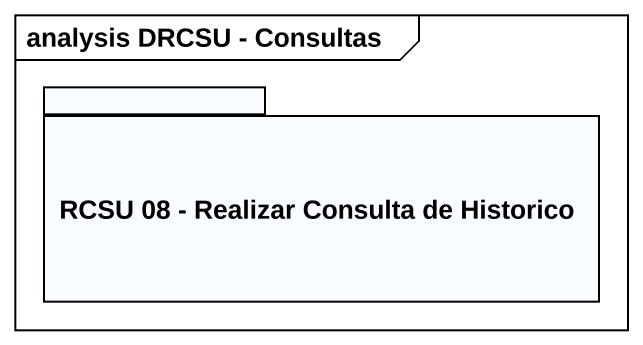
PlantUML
@startuml
mainframe analysis DRCSU - Consultas
package "RCSU 08 - Realizar Consulta de Historico" as RCSU_08_Realizar_Consulta {
}
@enduml
